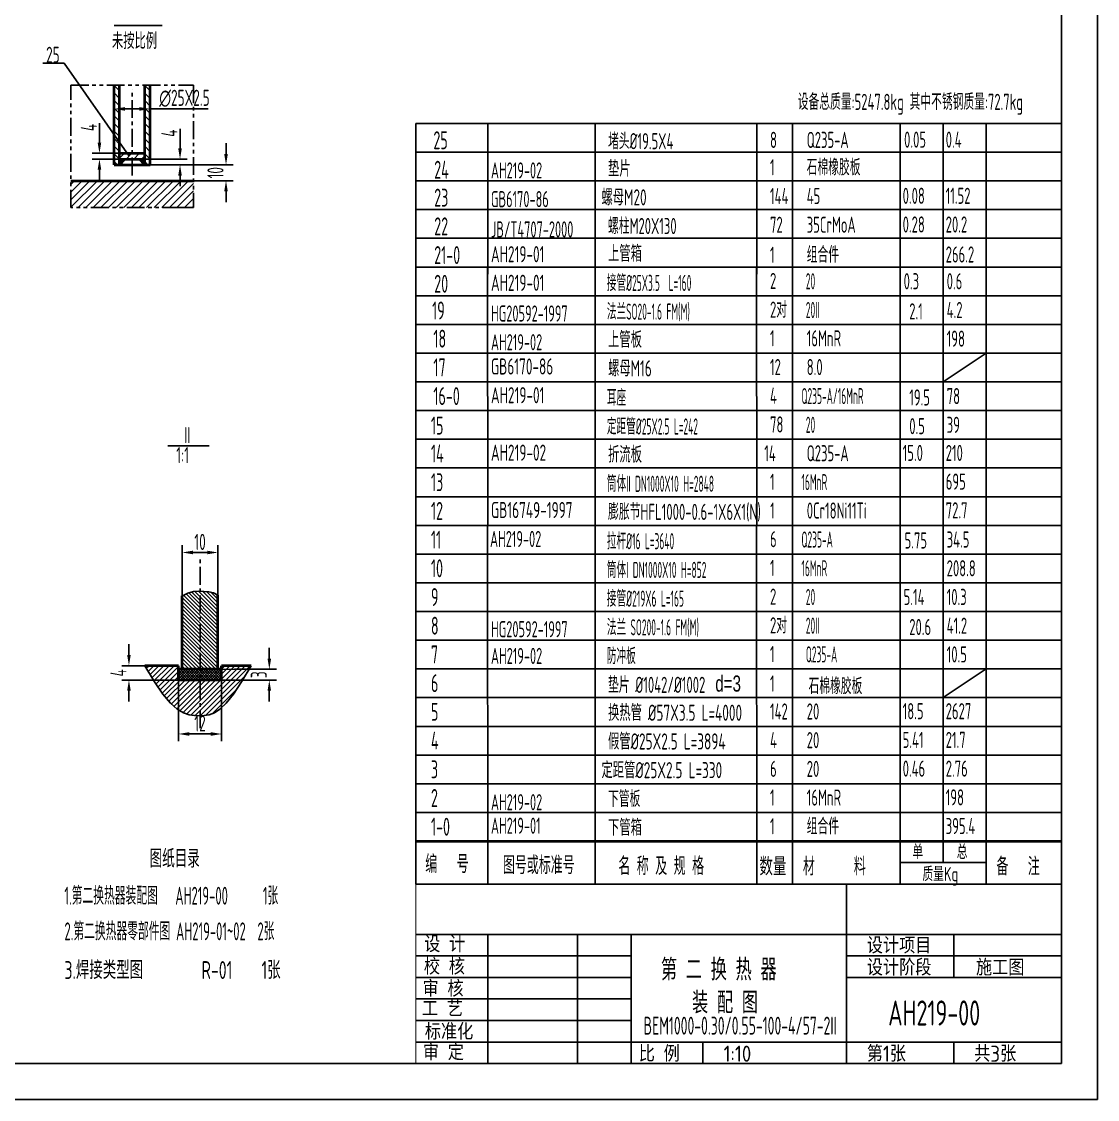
# Model space of a CAD drawing. Extents: x -857 to 594, y 0 to 1194.
# Drawn here: x 294 to 594, y 0 to 300.4 of the extents above; entities that cross this region are included whole.
import ezdxf

# ---------------------------------------------------------------- set-up
doc = ezdxf.new("R2010")
doc.units = 0
doc.header["$LTSCALE"] = 2
doc.header["$MEASUREMENT"] = 0
doc.linetypes.add('CENTERX2', pattern=[4, 2.5, -0.5, 0.5, -0.5])
doc.linetypes.add('PHANTOMX2', pattern=[5, 2.5, -0.5, 0.5, -0.5, 0.5, -0.5])
doc.layers.get('0').update_dxf_attribs({"linetype": 'CONTINUOUS'})
doc.layers.get('DEFPOINTS').update_dxf_attribs({"linetype": 'CONTINUOUS'})
for name, color, linetype in [('16CEN', 6, 'CENTERX2'), ('16CON1', 4, 'CONTINUOUS'), ('16CON2', 3, 'CONTINUOUS'), ('16DIM', 3, 'CONTINUOUS'), ('16TXT', 3, 'CONTINUOUS'), ('PHANTOMX2', 3, 'PHANTOMX2')]:
    doc.layers.add(name, color=color, linetype=linetype)
doc.layers.add('16CON', color=7, linetype='CONTINUOUS', lineweight=40)
doc.styles.add('GREEKC', font='greekc.shx', dxfattribs={"width": 0.7, "bigfont": 'hztxt2.shx'})
doc.styles.add('HZ', font='ascii.shx', dxfattribs={"width": 0.7, "bigfont": 'hztxt2.shx'})
doc.styles.add('HZ1', font='ascii.shx', dxfattribs={"width": 0.75, "bigfont": 'hztxt2.shx'})
doc.dimstyles.get("Standard").update_dxf_attribs({"dimtxt": 4.5, "dimasz": 3, "dimexe": 2, "dimexo": 0.0625, "dimgap": 0.7, "dimtad": 1, "dimdec": 4, "dimzin": 0, "dimdsep": 46, "dimtxsty": 'HZ', "dimcen": 0.09, "dimadec": 0, "dimazin": 0, "dimtfac": 1, "dimtdec": 4, "dimtofl": 0, "dimtmove": 0, "dimatfit": 3, "dimfxl": 0, "dimtolj": 1, "dimtzin": 0, "dimarcsym": 0})

# ---------------------------------------------------------------- blocks, each defined once
blk = doc.blocks.new('*D79')
at = {"color": 0, "linetype": 'ByBlock'}
for p, q in [((336.37, 278.12), (336.37, 281.12)), ((312.88, 275.12), (338.37, 275.12)), ((322.19, 270.68), (338.37, 270.68)), ((336.37, 267.68), (336.37, 264.68))]:
    blk.add_line(p, q, dxfattribs=at)
for points in [[(335.87, 278.12), (336.87, 278.12), (336.37, 275.12)], [(335.87, 267.68), (336.87, 267.68), (336.37, 270.68)]]:
    blk.add_solid(points, dxfattribs=at)
at = {"layer": 'DEFPOINTS', "color": 0, "linetype": 'ByBlock'}
for p in [(312.82, 275.12), (322.13, 270.68), (336.37, 270.68)]:
    blk.add_point(p, dxfattribs=at)
at = {"color": 0, "linetype": 'ByBlock', "insert": (333.42, 272.9), "char_height": 4.5, "attachment_point": 5, "rotation": 90, "style": 'HZ'}
blk.add_mtext('\\A1;10', dxfattribs=at)
blk = doc.blocks.new('*D80')
at = {"color": 0, "linetype": 'ByBlock'}
for p, q in [((323.55, 279.72), (323.55, 285.12)), ((312.33, 276.72), (325.55, 276.72)), ((320.17, 275.12), (325.55, 275.12)), ((323.55, 272.12), (323.55, 269.12))]:
    blk.add_line(p, q, dxfattribs=at)
for points in [[(323.05, 279.72), (324.05, 279.72), (323.55, 276.72)], [(323.05, 272.12), (324.05, 272.12), (323.55, 275.12)]]:
    blk.add_solid(points, dxfattribs=at)
at = {"layer": 'DEFPOINTS', "color": 0, "linetype": 'ByBlock'}
for p in [(312.27, 276.72), (323.55, 276.72), (320.11, 275.12)]:
    blk.add_point(p, dxfattribs=at)
at = {"color": 0, "linetype": 'ByBlock', "insert": (320.6, 283.92), "char_height": 4.5, "attachment_point": 5, "rotation": 90, "style": 'HZ'}
blk.add_mtext('\\A1;4', dxfattribs=at)
blk = doc.blocks.new('*D81')
at = {"color": 0, "linetype": 'ByBlock'}
for p, q in [((301.08, 281.32), (301.08, 286.72)), ((308.98, 278.32), (299.08, 278.32)), ((309.72, 276.72), (299.08, 276.72)), ((301.08, 273.72), (301.08, 270.72))]:
    blk.add_line(p, q, dxfattribs=at)
for points in [[(300.58, 281.32), (301.58, 281.32), (301.08, 278.32)], [(300.58, 273.72), (301.58, 273.72), (301.08, 276.72)]]:
    blk.add_solid(points, dxfattribs=at)
at = {"layer": 'DEFPOINTS', "color": 0, "linetype": 'ByBlock'}
for p in [(301.08, 278.32), (309.04, 278.32), (309.78, 276.72)]:
    blk.add_point(p, dxfattribs=at)
at = {"color": 0, "linetype": 'ByBlock', "insert": (298.13, 285.52), "char_height": 4.5, "attachment_point": 5, "rotation": 90, "style": 'HZ'}
blk.add_mtext('\\A1;4', dxfattribs=at)
blk = doc.blocks.new('*D82')
at = {"color": 0, "linetype": 'ByBlock'}
for p, q in [((315.2, 291.44), (315.2, 288.69)), ((305.2, 291.3), (305.2, 288.69)), ((308.2, 290.69), (312.2, 290.69)), ((315.2, 290.69), (331.4, 290.69))]:
    blk.add_line(p, q, dxfattribs=at)
for points in [[(308.2, 291.19), (308.2, 290.19), (305.2, 290.69)], [(312.2, 291.19), (312.2, 290.19), (315.2, 290.69)]]:
    blk.add_solid(points, dxfattribs=at)
at = {"layer": 'DEFPOINTS', "color": 0, "linetype": 'ByBlock'}
for p in [(315.2, 291.5), (305.2, 291.36), (315.2, 290.69)]:
    blk.add_point(p, dxfattribs=at)
at = {"color": 0, "linetype": 'ByBlock', "insert": (324.8, 293.64), "char_height": 4.5, "attachment_point": 5, "style": 'HZ'}
blk.add_mtext('\\A1;∅25X2.5', dxfattribs=at)
blk = doc.blocks.new('*D92')
at = {"color": 0, "linetype": 'ByBlock'}
for p, q in [((338.8, 130.76), (338.8, 154.42)), ((348.8, 132.66), (348.8, 154.42)), ((345.8, 152.42), (341.8, 152.42))]:
    blk.add_line(p, q, dxfattribs=at)
for points in [[(341.8, 152.92), (341.8, 151.92), (338.8, 152.42)], [(345.8, 152.92), (345.8, 151.92), (348.8, 152.42)]]:
    blk.add_solid(points, dxfattribs=at)
at = {"layer": 'DEFPOINTS', "color": 0, "linetype": 'ByBlock'}
for p in [(338.8, 152.42), (348.8, 132.6), (338.8, 130.7)]:
    blk.add_point(p, dxfattribs=at)
at = {"color": 0, "linetype": 'ByBlock', "insert": (343.8, 155.37), "char_height": 4.5, "attachment_point": 5, "style": 'HZ'}
blk.add_mtext('\\A1;10', dxfattribs=at)
blk = doc.blocks.new('*D93')
at = {"color": 0, "linetype": 'ByBlock'}
for p, q in [((337.8, 116.8), (337.8, 99.84)), ((349.8, 116.8), (349.8, 99.84)), ((346.8, 101.84), (340.8, 101.84))]:
    blk.add_line(p, q, dxfattribs=at)
for points in [[(340.8, 102.34), (340.8, 101.34), (337.8, 101.84)], [(346.8, 102.34), (346.8, 101.34), (349.8, 101.84)]]:
    blk.add_solid(points, dxfattribs=at)
at = {"layer": 'DEFPOINTS', "color": 0, "linetype": 'ByBlock'}
for p in [(337.8, 116.87), (349.8, 116.87), (337.8, 101.84)]:
    blk.add_point(p, dxfattribs=at)
at = {"color": 0, "linetype": 'ByBlock', "insert": (343.8, 104.79), "char_height": 4.5, "attachment_point": 5, "style": 'HZ'}
blk.add_mtext('\\A1;12', dxfattribs=at)
blk = doc.blocks.new('*D94')
at = {"color": 0, "linetype": 'ByBlock'}
for p, q in [((323.98, 123.87), (323.98, 126.87)), ((332.01, 120.87), (321.98, 120.87)), ((337.73, 116.87), (321.98, 116.87)), ((323.98, 113.87), (323.98, 110.87))]:
    blk.add_line(p, q, dxfattribs=at)
for points in [[(323.48, 123.87), (324.48, 123.87), (323.98, 120.87)], [(323.48, 113.87), (324.48, 113.87), (323.98, 116.87)]]:
    blk.add_solid(points, dxfattribs=at)
at = {"layer": 'DEFPOINTS', "color": 0, "linetype": 'ByBlock'}
for p in [(323.98, 120.87), (332.07, 120.87), (337.8, 116.87)]:
    blk.add_point(p, dxfattribs=at)
at = {"color": 0, "linetype": 'ByBlock', "insert": (321.03, 118.87), "char_height": 4.5, "attachment_point": 5, "rotation": 90, "style": 'HZ'}
blk.add_mtext('\\A1;4', dxfattribs=at)
blk = doc.blocks.new('*D95')
at = {"color": 0, "linetype": 'ByBlock'}
for p, q in [((359.6, 122.87), (359.6, 125.87)), ((349.86, 119.87), (361.6, 119.87)), ((348.42, 116.87), (361.6, 116.87)), ((359.6, 113.87), (359.6, 110.87))]:
    blk.add_line(p, q, dxfattribs=at)
for points in [[(359.1, 122.87), (360.1, 122.87), (359.6, 119.87)], [(359.1, 113.87), (360.1, 113.87), (359.6, 116.87)]]:
    blk.add_solid(points, dxfattribs=at)
at = {"layer": 'DEFPOINTS', "color": 0, "linetype": 'ByBlock'}
for p in [(349.8, 119.87), (359.6, 119.87), (348.35, 116.87)]:
    blk.add_point(p, dxfattribs=at)
at = {"color": 0, "linetype": 'ByBlock', "insert": (356.65, 118.37), "char_height": 4.5, "attachment_point": 5, "rotation": 90, "style": 'HZ'}
blk.add_mtext('\\A1;3', dxfattribs=at)

msp = doc.modelspace()

# ---------------------------------------------------------------- hatches: boundary and pattern name
at = {"layer": '16CON2'}
h = msp.add_hatch(dxfattribs=at)
h.set_pattern_fill('ANSI31', color=256, scale=12, angle=90, style=0)
h.set_pattern_definition([(135, (14.6719, -14.6587), (-1.06066, -1.06066), [])])
h.paths.add_polyline_path([(321.37116, 282.61753), (319.87116, 282.61753), (319.87116, 260.46594), (321.37116, 260.46594)])
h.paths.add_polyline_path([(329.87116, 282.61753), (328.37116, 282.61753), (328.37116, 260.46594), (329.87116, 260.46594)])
h = msp.add_hatch(dxfattribs=at)
h.set_pattern_fill('ANSI31', color=256, scale=12, style=0)
h.set_pattern_definition([(45, (14.6719, -14.6587), (-1.06066, 1.06066), [])])
h.paths.add_polyline_path([(328.37116, 262.06594), (328.37116, 263.66594), (324.87116, 263.66594), (324.87116, 262.06594)])
h.paths.add_polyline_path([(324.87116, 262.06594), (324.87116, 263.66594), (321.37116, 263.66594), (321.37116, 262.06594)])
h = msp.add_hatch(dxfattribs=at)
h.set_pattern_fill('ANSI37', color=256, style=0)
h.set_pattern_definition([(45, (14.67187, -14.65874), (-0.088388348, 0.088388348), []), (135, (14.67187, -14.65874), (-0.088388348, -0.088388348), [])])
h.paths.add_polyline_path([(322.80346, 262.06594), (321.37116, 262.06594), (321.37116, 260.46594)])
h.paths.add_polyline_path([(326.93886, 262.06594), (328.37116, 260.46594), (328.37116, 262.06594)])
h = msp.add_hatch(dxfattribs=at)
h.set_pattern_fill('ANSI31', color=256, scale=12, style=0)
h.set_pattern_definition([(45, (-247.8622, 144.8246), (-1.06066, 1.06066), [])])
h.paths.add_polyline_path([(325.12849, 248.52151), (325.12849, 256.01878), (307.77031, 256.01878), (307.77031, 248.52151)])
h.paths.add_polyline_path([(338.35533, 248.52151), (342.01508, 248.52151), (342.01508, 256.01878), (325.12849, 256.01878), (325.12849, 248.52151)])
h = msp.add_hatch(dxfattribs=at)
h.set_pattern_fill('ANSI31', color=256, scale=6, style=0)
h.set_pattern_definition([(315, (91.916, -466.0308), (-0.5303301, -0.5303301), [])])
h.paths.add_polyline_path([(343.79744, 119.86734), (348.79744, 119.86734), (348.79744, 140.56072), (347.57355, 141.13845), (346.22607, 141.45782), (344.87856, 141.59464), (343.79744, 141.64071)])
h.paths.add_polyline_path([(338.79744, 119.86734), (343.79744, 119.86734), (343.79744, 141.64071), (343.48486, 141.65403), (342.00037, 141.53735), (340.3809, 141.09502), (338.79744, 140.28723)])
h = msp.add_hatch(dxfattribs=at)
h.set_pattern_fill('ANSI31', color=256, scale=8, angle=-90, style=0)
h.set_pattern_definition([(45, (91.916, -466.0308), (0.7071068, -0.7071068), [])])
h.paths.add_polyline_path([(343.79744, 116.86734), (343.79744, 106.91861), (344.99284, 106.95416), (346.35969, 107.17652), (347.79708, 107.73334), (349.36259, 108.777), (351.11377, 110.45986), (353.10818, 112.93429), (355.40337, 116.35266), (358.05691, 120.86734), (349.79744, 120.86734), (349.79744, 116.86734)])
h.paths.add_polyline_path([(335.55306, 110.45986), (337.45989, 108.777), (339.18848, 107.73334), (340.77225, 107.17652), (342.24462, 106.95416), (343.639, 106.9139), (343.79744, 106.91861), (343.79744, 116.86734), (337.79744, 116.86734), (337.79744, 120.86734), (328.4289, 120.86734), (331.07098, 116.35266), (333.43456, 112.93429)])
h = msp.add_hatch(dxfattribs=at)
h.set_pattern_fill('ANSI37', color=256, scale=4, angle=-90, style=0)
h.set_pattern_definition([(45, (91.916, -466.0308), (0.3535534, -0.3535534), []), (315, (91.916, -466.0308), (-0.3535534, -0.3535534), [])])
h.paths.add_polyline_path([(337.79744, 119.86734), (337.79744, 116.86734), (343.79744, 116.86734), (343.79744, 119.86734)])
h.paths.add_polyline_path([(343.79744, 119.86734), (343.79744, 116.86734), (349.79744, 116.86734), (349.79744, 119.86734)])

# ---------------------------------------------------------------- linework, layer by layer
at = {"color": 4}
for p, q in [((583.99356, 105), (584, 60)), ((584, 60), (583.99714, 80)), ((584, 60), (404, 59.97424))]:
    msp.add_line(p, q, dxfattribs=at)
msp.add_lwpolyline([(584, 10), (25, 10), (25, 831), (584, 831)], close=True)
at = {"layer": '16CEN'}
for p, q in [((324.87116, 257.49913), (324.87116, 281.52274)), ((343.79744, 103.42554), (343.79744, 150.99409))]:
    msp.add_line(p, q, dxfattribs=at)
at = {"layer": '16CON'}
for p, q in [((319.87116, 260.46594), (319.87116, 282.61753)), ((321.37116, 260.46594), (321.37116, 282.61753)), ((328.37116, 260.46594), (328.37116, 282.61753)), ((329.87116, 260.46594), (329.87116, 282.61753)), ((307.77031, 256.01878), (342.01508, 256.01878)), ((338.79744, 119.86734), (338.79744, 140.28723)), ((348.79744, 119.86734), (348.79744, 140.56072)), ((337.79744, 116.86734), (337.79744, 120.86734)), ((349.79744, 116.86734), (349.79744, 120.86734)), ((403.99828, 71.97424), (584, 71.97424))]:
    msp.add_line(p, q, dxfattribs=at)
for points in [[(321.37116, 263.66594), (328.37116, 263.66594)], [(321.37116, 262.06594), (328.37116, 262.06594)], [(321.37116, 260.46594), (322.80346, 262.06594)], [(328.37116, 260.46594), (326.93886, 262.06594)], [(319.87116, 260.46594), (329.87116, 260.46594)], [(337.79744, 120.86734), (328.4289, 120.86734)], [(358.05691, 120.86734), (349.79744, 120.86734)], [(349.79744, 119.86734), (337.79744, 119.86734)], [(349.79744, 116.86734), (337.79744, 116.86734)]]:
    msp.add_lwpolyline(points, dxfattribs=at)
at = {"layer": '16CON1'}
msp.add_line((584, 60), (404, 59.97424), dxfattribs=at)
at = {"layer": '16CON2'}
for p, q in [((594, 0), (594, 841)), ((319.85427, 299.24741), (333.28888, 299.24741)), ((305.926, 288.79913), (299.97795, 288.79913)), ((324.01635, 262.86594), (305.926, 288.79913)), ((403.99828, 271.97424), (584, 271.97424)), ((404.00229, 213.97137), (404.00229, 271.97424)), ((423.99828, 229.94847), (423.99227, 271.97424)), ((453.99828, 229.94847), (453.99227, 271.97424)), ((498.99828, 229.94847), (498.99227, 271.97424)), ((508.99828, 229.94847), (508.99227, 271.97424)), ((538.99828, 229.94847), (538.99227, 271.97424)), ((550.99828, 229.94847), (550.99227, 271.97424)), ((562.99828, 229.94847), (562.99227, 271.97424)), ((403.99828, 263.97424), (584, 263.97424)), ((403.99828, 255.97424), (584, 255.97424)), ((403.99828, 247.97424), (584, 247.97424)), ((403.99828, 239.97424), (584, 239.97424)), ((403.99828, 231.97424), (584, 231.97424)), ((404, 159.97424), (404, 231.94847)), ((423.99828, 159.97424), (423.98798, 231.95134)), ((453.99828, 159.97424), (453.98798, 231.95563)), ((498.99828, 159.97424), (498.98798, 231.96207)), ((508.99828, 159.97424), (508.98798, 231.9635)), ((538.99828, 159.97424), (538.98798, 231.96779)), ((550.99828, 159.97424), (550.98798, 231.96951)), ((562.99828, 159.97424), (562.98798, 231.97123)), ((403.99828, 223.97424), (584, 223.97424)), ((403.99828, 215.97424), (584, 215.97424)), ((403.99828, 207.97424), (584, 207.97424)), ((550.99256, 199.97424), (562.99141, 207.97424)), ((403.99828, 199.97424), (584, 199.97424)), ((403.99828, 191.97424), (584, 191.97424)), ((403.99828, 183.97424), (584, 183.97424)), ((334.821, 182.17597), (346.36805, 182.17597)), ((403.99828, 175.97424), (584, 175.97424)), ((403.99828, 167.97424), (584, 167.97424)), ((404, 59.97424), (404, 167.94847)), ((403.99828, 159.97424), (584, 159.97424)), ((424, 59.9771), (423.98569, 159.97424)), ((454, 59.98139), (453.98569, 159.97424)), ((499, 59.98783), (498.98569, 159.97424)), ((509, 59.98927), (508.98569, 159.97424)), ((539, 59.99356), (538.98569, 159.97424)), ((550.99914, 65.99528), (550.98569, 159.97424)), ((563, 59.99699), (562.98569, 159.97424)), ((403.99828, 151.97424), (584, 151.97424)), ((403.99828, 143.97424), (584, 143.97424)), ((403.99828, 135.97424), (584, 135.97424)), ((403.99828, 127.97424), (584, 127.97424)), ((353.37485, 119.86734), (348.94931, 119.80717)), ((403.99828, 119.97424), (584, 119.97424)), ((550.99256, 111.97424), (562.99142, 119.97424)), ((351.93101, 116.86734), (348.83791, 116.86734)), ((403.99828, 111.97424), (584, 111.97424)), ((403.99828, 103.97424), (584, 103.97424)), ((403.99828, 95.97424), (584, 95.97424)), ((403.99828, 87.97424), (584, 87.97424)), ((403.99828, 79.97424), (584, 79.97424)), ((538.99914, 65.99356), (562.99914, 65.99699)), ((0, 0), (594, 0))]:
    msp.add_line(p, q, dxfattribs=at)
for points in [[(348.79744, 140.56072), (347.57355, 141.13845), (346.22607, 141.45782), (344.87856, 141.59464), (343.48486, 141.65403), (342.00037, 141.53735), (340.3809, 141.09502), (338.58221, 140.17743)], [(358.05691, 120.86734), (355.40337, 116.35266), (353.10818, 112.93429), (351.11377, 110.45986), (349.36259, 108.777), (347.79708, 107.73334), (346.35969, 107.17652), (344.99284, 106.95416), (343.639, 106.9139), (342.24462, 106.95416), (340.77225, 107.17652), (339.18848, 107.73334), (337.45989, 108.777), (335.55306, 110.45986), (333.43456, 112.93429), (331.07098, 116.35266), (328.4289, 120.86734)]]:
    msp.add_lwpolyline(points, dxfattribs=at)
at = {"layer": '16TXT'}
for p, q in [((404, 129.97424), (404, 79.97424)), ((524, 60), (524, 10)), ((584, 46), (404, 46)), ((424, 46), (424, 10)), ((449, 46), (449, 10)), ((464, 46), (464, 10)), ((554, 46), (554, 34)), ((464, 40), (404, 40)), ((584, 40), (524, 40)), ((464, 34), (404, 34)), ((584, 34), (524, 34)), ((464, 28), (404, 28)), ((464, 22), (404, 22)), ((584, 16), (404, 16)), ((484, 16), (484, 10)), ((554, 16), (554, 10))]:
    msp.add_line(p, q, dxfattribs=at)
at = {"layer": '16TXT', "const_width": 0.3}
for points in [[(584, 60), (404, 60)], [(404, 60), (404, 10)]]:
    msp.add_lwpolyline(points, dxfattribs=at)
at = {"layer": 'PHANTOMX2'}
msp.add_lwpolyline([(338.35533, 248.52151), (307.77031, 248.52151), (307.77031, 282.61753), (342.01508, 282.61753), (342.01508, 248.52151)], close=True, dxfattribs=at)

# ---------------------------------------------------------------- texts
at = {"layer": '16CON2'}
for s, height, style, width, p in [('未按比例', 4.5, 'HZ', 0.7, (319.23036, 292.7243)), ('25', 4.5, 'HZ', 0.7, (300.87435, 288.8545)), ('AH219-01', 4.5, 'HZ', 0.7, (424.91364, 233.30057)), ('AH219-01', 4.5, 'HZ', 0.7, (424.91479, 225.32347)), ('GB6170-86', 4.5, 'HZ', 0.7, (424.90792, 202.0058)), ('AH219-01', 4.5, 'HZ', 0.7, (424.90906, 194.0058)), ('II', 4.5, 'HZ', 0.7, (339.38305, 182.88366)), ('1:1', 4.5, 'HZ', 0.7, (337.17674, 177.31416)), ('AH219-02', 4.5, 'HZ', 0.7, (424.91136, 177.9829)), ('GB16749-1997', 4.5, 'HZ', 0.7, (424.91364, 162.0058)), ('膨胀节HFL1000-0.6-1X6X1(N)', 4.5, 'HZ', 0.67, (457.55677, 161.4889)), ('0Cr18Ni11Ti', 4.5, 'HZ', 0.666667, (512.95416, 161.84914)), ('Q235-A', 4.5, 'HZ', 0.5, (511.46843, 153.7782)), ('d=3', 4.5, 'GREEKC', 0.7, (487.46436, 113.64849)), ('图纸目录', 5, 'GREEKC', 0.7, (329.74431, 64.62351)), ('1.第二换热器装配图   AH219-00      1张', 5, 'HZ1', 0.6, (305.99635, 54.26882)), ('2.第二换热器零部件图 AH219-01~02  2张', 5, 'HZ1', 0.6, (305.99635, 44.34558)), ('3.焊接类型图        R-01    1张', 5, 'HZ1', 0.75, (305.99635, 33.55945)), ('第 二 换 热 器', 6, 'HZ1', 0.75, (472.29526, 33.17046)), ('装 配 图', 6, 'HZ1', 0.75, (480.97535, 23.98254)), ('AH219-00', 7, 'HZ1', 0.75, (535.65987, 20.59412))]:
    msp.add_text(s, height=height, dxfattribs=dict(at, style=style, width=width)).set_placement(p)
at = {"layer": '16CON2', "style": 'HZ'}
for s, height, width, p in [('设备总质量:5247.8kg 其中不锈钢质量:72.7kg', 4.5, 0.666667, (510.44868, 275.73881)), ('25', 5, 0.666667, (408.86094, 264.8039)), ('堵头%%C19.5X4 ', 4.5, 0.666667, (457.55219, 264.78797)), ('8', 4.5, 0.666667, (502.71693, 265.14674)), ('Q235-A', 4.5, 0.666667, (512.94958, 265.1482)), ('0.05', 4.5, 0.666667, (540.09108, 265.21551)), ('0.4', 4.5, 0.666667, (551.69466, 265.21551)), ('24', 5, 0.666667, (409.0834, 256.57885)), ('垫片', 4.5, 0.7, (457.54629, 257.14472)), ('1', 4.5, 0.666667, (502.71104, 257.5035)), ('石棉橡胶板', 4.5, 0.666667, (512.94369, 257.50496)), ('AH219-02', 4.5, 0.65, (424.90546, 256.63962)), ('23', 5, 0.666667, (409.08683, 248.8038)), ('GB6170-86', 4.5, 0.65, (424.9066, 248.63962)), ('螺母M20 ', 4.5, 0.7, (455.72024, 249.14472)), ('144', 4.5, 0.666667, (502.71218, 249.5035)), ('45', 4.5, 0.666667, (512.94483, 249.50496)), ('0.08', 4.5, 0.666667, (539.68991, 249.57055)), ('11.52', 4.5, 0.666667, (551.68991, 249.57227)), ('22', 5, 0.666667, (409.08798, 240.8038)), ('JB/T4707-2000', 4.5, 0.65, (424.9066, 240.2145)), ('螺柱M20X130', 4.5, 0.666667, (457.54858, 241.14472)), ('72', 4.5, 0.666667, (502.71333, 241.5035)), ('35CrMoA', 4.5, 0.666667, (512.94598, 241.50496)), ('0.28', 4.5, 0.666667, (539.69105, 241.57055)), ('20.2', 4.5, 0.666667, (551.69105, 241.57227)), ('21-0', 5, 0.666667, (409.08912, 232.8038)), ('上管箱', 4.5, 0.7, (457.55677, 233.46621)), ('1', 4.5, 0.666667, (502.72151, 233.14674)), ('组合件', 4.5, 0.666667, (512.95416, 233.1482)), ('266.2', 4.5, 0.666667, (551.69924, 233.21551)), ('20', 5, 0.666667, (409.09027, 224.8038)), ('接管%%c25X3.5  L=160', 4.5, 0.5, (457.20016, 225.28988)), ('2', 4.5, 0.666667, (502.71235, 225.84768)), (' 20', 4.5, 0.5, (511.47072, 225.75529)), ('0.3', 4.5, 0.666667, (539.96654, 225.751)), ('0.6', 4.5, 0.666667, (551.96654, 225.751)), ('19', 5, 0.666667, (408.49924, 217.35462)), ('2对', 4.5, 0.666667, (502.7135, 217.84768)), ('HG20592-1997', 4.5, 0.65, (424.91364, 216.76913)), ('法兰SO20-1.6 FM(M)', 4.5, 0.5, (457.20131, 217.28989)), (' 20II', 4.5, 0.5, (511.47187, 217.75529)), ('2.1', 4.5, 0.666667, (541.53175, 217.37858)), ('4.2', 4.5, 0.666667, (551.96769, 217.751)), ('18', 5, 0.666667, (408.85865, 209.50483)), ('AH219-02', 4.5, 0.65, (424.91479, 208.76913)), ('上管板', 4.5, 0.7, (457.5499, 209.4889)), ('1', 4.5, 0.666667, (502.71464, 209.84768)), ('16MnR', 4.5, 0.666667, (512.94729, 209.84914)), ('198', 4.5, 0.666667, (551.96883, 209.751)), ('17', 5, 0.666667, (408.8598, 201.50483)), ('螺母M16', 4.5, 0.7, (457.55104, 201.4889)), ('12', 4.5, 0.666667, (502.71579, 201.84768)), ('8.0', 4.5, 0.666667, (512.94844, 201.84914)), ('16-0', 5, 0.666667, (408.86094, 193.50483)), ('耳座  ', 4.5, 0.5, (457.20474, 193.28989)), ('4', 4.5, 0.666667, (502.71693, 193.84768)), ('Q235-A/16MnR', 4.5, 0.5, (511.4753, 193.75529)), ('78', 4.5, 0.666667, (551.97112, 193.751)), ('19.5', 4.5, 0.666667, (541.53519, 193.37858)), ('15', 5, 0.666667, (408.17837, 185.27978)), ('定距管%%c25X2.5 L=242', 4.5, 0.5, (457.20589, 185.28989)), ('78', 4.5, 0.666667, (502.71808, 185.84768)), (' 20', 4.5, 0.5, (511.47645, 185.75529)), ('0.5', 4.5, 0.666667, (541.53633, 185.37858)), ('39', 4.5, 0.666667, (551.97227, 185.751)), ('14', 5, 0.666667, (408.1818, 177.50474)), ('折流板', 4.5, 0.7, (457.55448, 177.466)), ('14', 4.5, 0.666667, (501.11962, 177.82478)), ('Q235-A', 4.5, 0.666667, (512.95188, 177.82624)), ('15.0', 4.5, 0.666667, (539.69695, 177.91473)), ('210', 4.5, 0.666667, (551.69695, 177.91645)), ('13', 5, 0.666667, (408.18295, 169.50474)), ('筒体II DN1000X10 H=2848', 4.5, 0.5, (457.20817, 169.31279)), ('1', 4.5, 0.666667, (502.72037, 169.87058)), ('16MnR ', 4.5, 0.5, (511.47873, 169.7782)), ('695', 4.5, 0.666667, (551.69809, 169.91645)), ('12', 5, 0.666667, (408.18409, 161.50474)), (' 1', 4.5, 0.666667, (501.12191, 161.84768)), ('72.7', 4.5, 0.666667, (551.69924, 161.91645)), ('11', 5, 0.666667, (408.17551, 153.48184)), ('AH219-02', 4.5, 0.65, (424.64704, 153.94007)), ('拉杆%%C16 L=3640', 4.5, 0.5, (457.19787, 153.31279)), ('6', 4.5, 0.666667, (502.71006, 153.87058)), ('5.75', 4.5, 0.666667, (540.23383, 153.50751)), ('34.5', 4.5, 0.666667, (551.96425, 153.7739)), ('10', 5, 0.666667, (408.17665, 145.5076)), ('筒体I DN1000X10 H=852', 4.5, 0.5, (457.19902, 145.31279)), ('1', 4.5, 0.666667, (502.71121, 145.87058)), ('16MnR ', 4.5, 0.5, (511.46958, 145.7782)), ('208.8', 4.5, 0.666667, (551.9654, 145.7739)), ('9', 5, 0.666667, (408.1778, 137.5076)), ('接管%%c219X6 L=165', 4.5, 0.5, (457.20016, 137.31565)), ('2', 4.5, 0.666667, (502.71235, 137.87344)), (' 20', 4.5, 0.5, (511.47072, 137.78106)), ('5.14', 4.5, 0.666667, (539.96654, 137.77677)), ('10.3', 4.5, 0.666667, (551.96654, 137.77677)), ('8', 5, 0.666667, (408.17894, 129.5076)), ('HG20592-1997', 4.5, 0.65, (424.91364, 128.79489)), ('法兰 SO200-1.6 FM(M)', 4.5, 0.5, (457.20131, 129.31565)), ('2对', 4.5, 0.666667, (502.7135, 129.87344)), (' 20II', 4.5, 0.5, (511.47187, 129.78106)), ('20.6', 4.5, 0.666667, (541.53175, 129.40434)), ('41.2', 4.5, 0.666667, (551.96769, 129.77677)), ('7', 5, 0.666667, (408.18009, 121.5076)), ('防冲板', 4.5, 0.5, (457.20245, 121.31565)), ('1', 4.5, 0.666667, (502.71464, 121.87344)), (' Q235-A', 4.5, 0.5, (511.47301, 121.78106)), ('10.5', 4.5, 0.666667, (551.96883, 121.77677)), ('AH219-02', 4.5, 0.65, (424.9125, 121.34882)), ('6', 5, 0.666667, (408.18123, 113.5076)), ('垫片 %%C1042/%%C1002', 4.5, 0.666667, (457.54875, 113.28971)), ('1', 4.5, 0.666667, (502.7135, 113.64849)), ('石棉橡胶板', 4.5, 0.666667, (513.44627, 112.9422)), ('5', 5, 0.666667, (408.18238, 105.5076)), ('换热管 %%C57X3.5 L=4000', 4.5, 0.7, (457.55219, 105.51467)), ('142', 4.5, 0.666667, (502.71693, 105.87344)), ('20', 4.5, 0.666667, (512.94958, 105.8749)), ('18.5', 4.5, 0.666667, (539.69466, 105.9405)), ('2627', 4.5, 0.666667, (551.69466, 105.94221)), ('4', 5, 0.666667, (408.18352, 97.5076)), ('假管%%C25X2.5 L=3894', 4.5, 0.7, (457.55333, 97.51467)), ('4', 4.5, 0.666667, (502.71808, 97.87344)), ('20', 4.5, 0.666667, (512.95073, 97.8749)), ('5.41', 4.5, 0.666667, (539.6958, 97.9405)), ('21.7', 4.5, 0.666667, (551.6958, 97.94222)), ('3', 5, 0.666667, (408.18181, 89.5076)), ('定距管%%C25X2.5 L=330', 4.5, 0.7, (455.72728, 89.51467)), ('6', 4.5, 0.666667, (502.71922, 89.87344)), ('20', 4.5, 0.666667, (512.95187, 89.8749)), ('0.46', 4.5, 0.666667, (539.69695, 89.9405)), ('2.76', 4.5, 0.666667, (551.69695, 89.94222)), ('2', 5, 0.666667, (408.18581, 81.5076)), ('AH219-02', 4.5, 0.65, (424.91364, 80.58444)), ('下管板', 4.5, 0.666667, (457.55562, 81.51467)), ('1', 4.5, 0.666667, (502.72037, 81.87344)), ('16MnR', 4.5, 0.666667, (512.95302, 81.8749)), ('198', 4.5, 0.666667, (551.69809, 81.94222)), ('1-0', 5, 0.666667, (408.1841, 73.5076)), ('AH219-01', 4.5, 0.65, (424.91364, 74.03156)), ('下管箱', 4.5, 0.7, (457.55677, 73.51467)), ('1', 4.5, 0.666667, (502.72151, 73.87344)), ('组合件', 4.5, 0.666667, (512.95416, 73.8749)), ('395.4', 4.5, 0.666667, (551.69924, 73.94222)), ('BEM1000-0.30/0.55-100-4/57-2II', 5, 0.65, (467.47794, 18.05447))]:
    msp.add_text(s, height=height, rotation=0.0082005, dxfattribs=dict(at, width=width)).set_placement(p)
at = {"layer": '16TXT', "style": 'HZ'}
for s, height, width, p in [('单', 4, 0.75, (542.39316, 66.98377)), ('总', 4, 0.75, (554.75682, 66.98554)), ('编   号', 5, 0.666667, (406.60126, 63.09699)), ('图号或标准号', 5, 0.666667, (428.24088, 62.7792)), ('名 称 及 规 格', 5, 0.666667, (460.42728, 62.52427)), ('数量', 5, 0.75, (499.75827, 62.41718)), ('材      料', 5, 0.666667, (511.88886, 62.41891)), ('备   注', 5, 0.666667, (565.82871, 62.42663)), ('质量Kg', 4, 0.75, (545.19518, 60.80984))]:
    msp.add_text(s, height=height, rotation=0.0082005, dxfattribs=dict(at, width=width)).set_placement(p)
for s, p in [('设 计', (406.29162, 41.0337)), ('设计项目', (529.69747, 40.66578)), ('校 核', (406.20082, 34.77369)), ('设计阶段', (529.69747, 34.53389)), ('施工图', (560.13534, 34.53389)), ('审 核', (405.83764, 28.63456)), ('工 艺', (405.65605, 23.0702)), ('标准化', (406.47321, 16.62875)), ('审 定', (405.92844, 10.91309)), ('比 例', (466.12161, 10.49685)), ('第1张', (529.69747, 10.49685)), ('共3张', (559.6444, 10.49685)), ('1:10', (489.77483, 10.49685))]:
    msp.add_text(s, height=4.5, dxfattribs=at).set_placement(p)

# ---------------------------------------------------------------- dimensions: what is measured, and where the dimension line sits
at = {"layer": '16CON2'}
dim = msp.add_linear_dim(base=(329.87116, 276.02854), p1=(319.87116, 276.70282), p2=(329.87116, 276.83959), text='%%C25X2.5', dimstyle='Standard', dxfattribs=at)
dim.commit()
dim.dimension.update_dxf_attribs({"geometry": '*D82', "text_midpoint": (339.47116, 278.97854), "insert": (14.67187, -14.65874)})
for base, p1, p2, text, picture, middle in [((315.74791, 263.66594), (324.45384, 262.06594), (323.71148, 263.66594), '4', '*D81', (312.79791, 270.86594)), ((338.22137, 262.06594), (334.77949, 260.46594), (326.93886, 262.06594), '4', '*D80', (335.27137, 269.26594)), ((351.04407, 256.01878), (327.4908, 260.46594), (336.80413, 256.01878), '10', '*D79', (348.09407, 258.24236))]:
    dim = msp.add_linear_dim(base=base, p1=p1, p2=p2, angle=90, text=text, dimstyle='Standard', dxfattribs=at)
    dim.commit()
    dim.dimension.update_dxf_attribs({"geometry": picture, "text_midpoint": middle, "insert": (14.67187, -14.65874)})
at = {"layer": '16DIM'}
for base, p1, p2, angle, text, picture, middle in [((338.79744, 152.42114), (348.79744, 132.60091), (338.79744, 130.69817), 180, '10', '*D92', (343.79744, 155.37114)), ((323.98333, 120.86734), (337.79744, 116.86734), (332.07298, 120.86734), 270, '4', '*D94', (321.03333, 118.86734)), ((337.79744, 101.83992), (349.79744, 116.86734), (337.79744, 116.86734), 180, '12', '*D93', (343.79744, 104.78992))]:
    dim = msp.add_linear_dim(base=base, p1=p1, p2=p2, angle=angle, text=text, dimstyle='Standard', override={"dimtxt": 4.5, "dimasz": 3, "dimexe": 2, "dimgap": 0.7, "dimtad": 1, "dimtih": 0, "dimtoh": 0, "dimtxsty": 'HZ'}, dxfattribs=at)
    dim.commit()
    dim.dimension.update_dxf_attribs({"geometry": picture, "text_midpoint": middle})
dim = msp.add_linear_dim(base=(363.11056, 119.86734), p1=(351.86851, 116.86734), p2=(353.31235, 119.86734), angle=270, text='3', dimstyle='Standard', override={"dimtxt": 4.5, "dimasz": 3, "dimexe": 2, "dimgap": 0.7, "dimtad": 1, "dimtih": 0, "dimtoh": 0, "dimtxsty": 'HZ'}, dxfattribs=at)
dim.commit()
dim.dimension.update_dxf_attribs({"geometry": '*D95', "text_midpoint": (360.16056, 118.36734), "insert": (3.51491, 0)})

doc.saveas('drawing.dxf')
